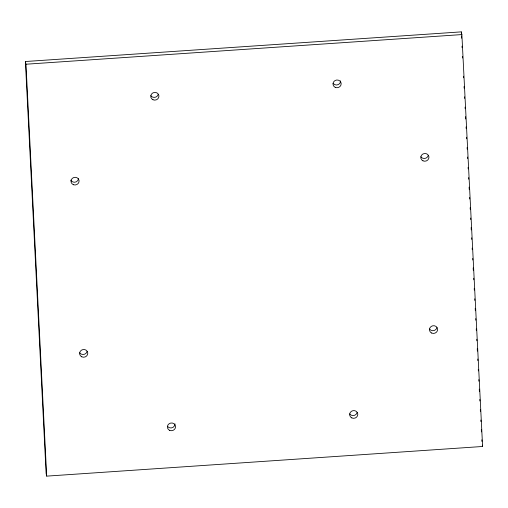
<?xml version="1.0" encoding="UTF-8"?>
<svg xmlns="http://www.w3.org/2000/svg" width="508" height="508" viewBox="0 0 508 508"><rect width="100%" height="100%" fill="white"/><g stroke="black" fill="none" stroke-linecap="round" stroke-linejoin="round"><path stroke-width="0.76" d="M25.4 61.519L461.308 31.871L461.88 34.576L482.6 446.481L46.692 476.129L46.12 473.424L25.4 61.519L25.971 64.224L46.692 476.129M25.971 64.224L461.88 34.576M482.314 445.129L482.6 446.481M461.308 31.871L461.385 33.452M461.505 35.827L461.626 38.208M462.026 46.126L462.102 47.714M462.54 56.426L462.623 58.007M463.537 76.225L463.62 77.813M464.058 86.525L464.134 88.113M464.572 96.825L464.655 98.406M465.093 107.124L465.176 108.706M465.569 116.624L465.69 119.005M466.09 126.924L466.166 128.511M466.611 137.224L466.687 138.805M467.125 147.523L467.208 149.104M467.601 157.029L467.684 158.61M468.122 167.322L468.205 168.91M468.643 177.622L468.719 179.203M469.119 187.128L469.24 189.503M469.633 197.428L469.716 199.009M470.154 207.721L470.237 209.309M470.675 218.021L470.751 219.602M471.151 227.527L471.272 229.902M471.672 237.827L471.748 239.408M472.186 248.12L472.269 249.707M472.707 258.42L472.783 260.001M473.183 267.926L473.304 270.3M473.704 278.225L473.78 279.806M474.218 288.519L474.301 290.106M474.739 298.818L474.815 300.399M475.215 308.324L475.336 310.699M475.736 318.624L475.812 320.205M476.25 328.917L476.333 330.505M476.771 339.217L476.847 340.798M477.247 348.723L477.368 351.098M477.768 359.023L477.844 360.604M478.282 369.316L478.365 370.904M478.803 379.616L478.879 381.197M479.279 389.122L479.4 391.497M479.8 399.421L479.876 401.002M480.314 409.715L480.397 411.302M480.835 420.014L480.911 421.596M481.311 429.52L481.432 431.895M481.832 439.82L481.908 441.401M428.301 155.378A4.102 3.861 -11.9 0 1 420.865 156.82M158.274 94.285A4.102 3.861 -11.9 0 1 150.838 95.726M78.505 178.664A4.064 3.829 -11.9 0 1 70.79 180.162M87.122 351.377A4.102 3.861 -11.9 0 1 79.68 352.819M174.993 423.856A4.102 3.861 -11.9 0 1 167.469 426.307M357.149 412.471A4.102 3.861 -11.9 0 1 349.707 413.912M436.969 327.584A4.102 3.861 -11.9 0 1 429.527 329.025M340.608 80.88A4.102 3.861 -11.9 0 1 333.077 83.331M422.999 160.833A4.102 3.861 -11.9 0 0 428.962 157.074A4.102 3.861 -11.9 0 0 422.662 154.146A4.102 3.861 -11.9 0 0 422.999 160.833M152.971 99.739A4.102 3.861 -11.9 0 0 158.934 95.98A4.102 3.861 -11.9 0 0 152.635 93.053A4.102 3.861 -11.9 0 0 152.971 99.739M335.216 87.344A4.102 3.861 -11.9 0 0 341.179 83.585A4.102 3.861 -11.9 0 0 334.88 80.658A4.102 3.861 -11.9 0 0 335.216 87.344M81.82 356.838A4.102 3.861 -11.9 0 0 87.782 353.079A4.102 3.861 -11.9 0 0 81.483 350.152A4.102 3.861 -11.9 0 0 81.82 356.838M73.66 184.785A4.064 3.829 -11.9 0 0 79.026 180.372A4.064 3.829 -11.9 0 0 72.409 178.276A4.064 3.829 -11.9 0 0 73.66 184.785M431.667 333.045A4.102 3.861 -11.9 0 0 437.623 329.286A4.102 3.861 -11.9 0 0 431.33 326.358A4.102 3.861 -11.9 0 0 431.667 333.045M351.847 417.932A4.102 3.861 -11.9 0 0 357.81 414.172A4.102 3.861 -11.9 0 0 351.511 411.245A4.102 3.861 -11.9 0 0 351.847 417.932M169.602 430.327A4.102 3.861 -11.9 0 0 175.565 426.568A4.102 3.861 -11.9 0 0 169.266 423.634A4.102 3.861 -11.9 0 0 169.602 430.327"/></g></svg>
